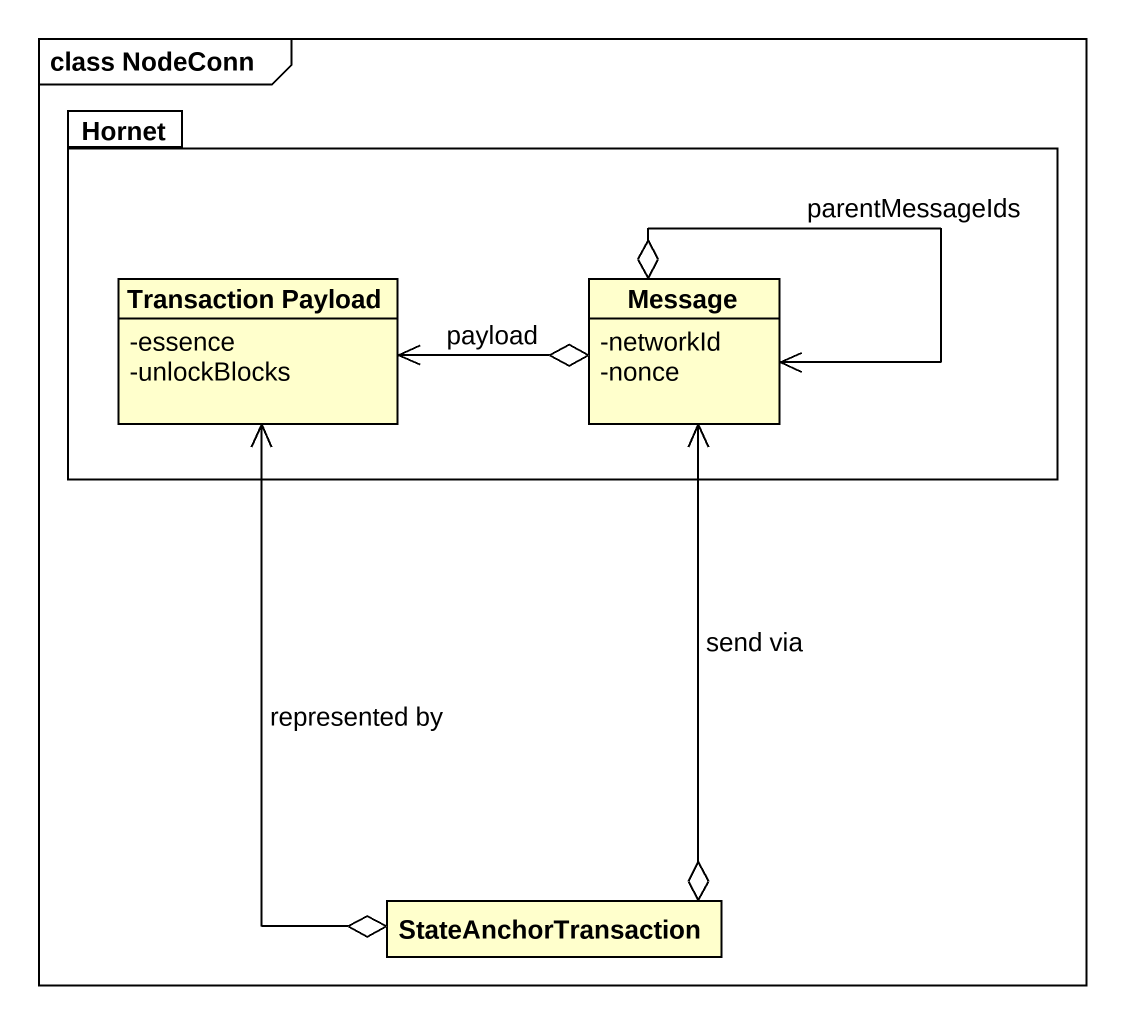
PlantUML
@startuml
mainframe class NodeConn
hide circle
hide empty members
skinparam classAttributeIconSize 0
package Hornet {
  class "Transaction Payload" as Transaction_Payload {
    -essence
    -unlockBlocks
  }
  class Message {
    -networkId
    -nonce
  }
}
class StateAnchorTransaction
Message o-left-> Transaction_Payload : payload
Message o--> Message : parentMessageIds
StateAnchorTransaction o-up-> Transaction_Payload : represented by
StateAnchorTransaction o-up-> Message : send via
@enduml
